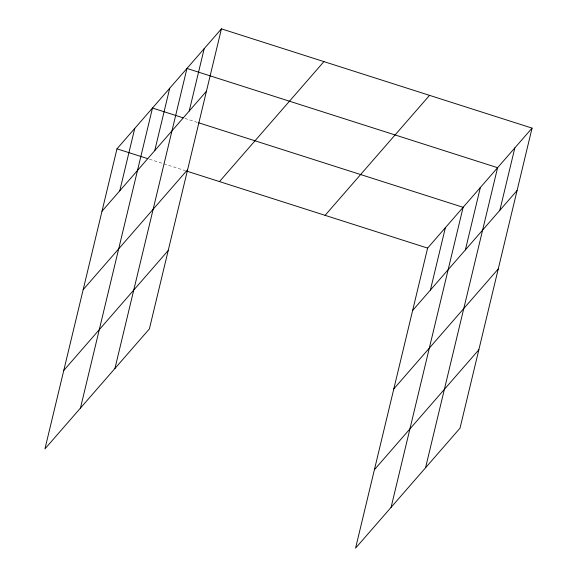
<?xml version="1.0" encoding="UTF-8"?>
<svg xmlns="http://www.w3.org/2000/svg" width="577" height="577" viewBox="0 0 577 577"><rect width="100%" height="100%" fill="white"/><g stroke="black" fill="none" stroke-linecap="round" stroke-linejoin="round"><path stroke-width="0.43" stroke-dasharray="2.88 2.16" d="M184.95 118.408L197.767 122.504M149.436 159.202L185.318 170.669"/><path stroke-width="0.87" d="M221.424 28.85L116.98 148.83L44.941 448.884L149.385 328.904L221.424 28.85L532.059 128.116L460.02 428.17L355.576 548.15L427.615 248.096L532.059 128.116M119.756 190.821L134.737 128.433M80.455 408.09L152.487 108.036L183.241 117.867M154.744 150.626L169.725 88.238M114.924 368.501L186.955 68.447L497.59 167.705L425.552 467.759M189.213 111.036L204.193 48.648M430.392 290.087L445.365 227.699M391.083 507.356L463.122 207.302L198.618 122.778M465.379 249.891L480.36 187.503M499.848 210.295L514.828 147.914M101.999 211.218L206.451 91.238M83.167 289.647L187.619 169.667M219.484 181.589L323.935 61.609M63.773 370.456L168.217 250.476M325.103 215.336L429.548 95.356M412.634 310.484L517.079 190.504M393.802 388.912L498.254 268.932M374.401 469.721L478.852 349.741M116.98 148.83L147.726 158.661M187.027 171.218L427.615 248.096"/></g></svg>
